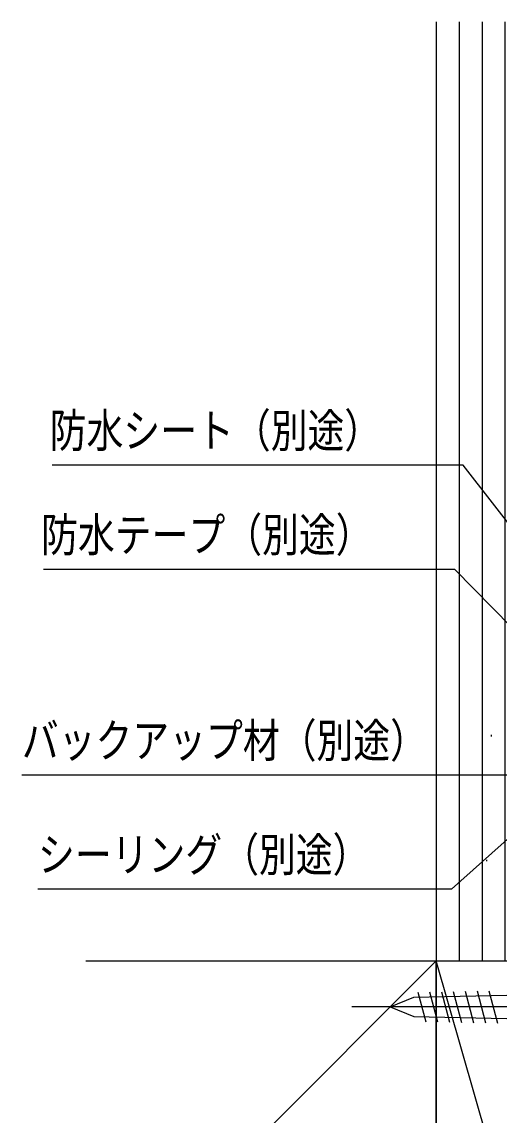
# Model space of a CAD drawing. Units: millimetres, scale not verified. Extents: x -495 to 495, y -800 to 801.
# Drawn here: x -101 to -38.8, y 158 to 300.4 of the extents above; entities that cross this region are included whole.
import ezdxf
from ezdxf.enums import TextEntityAlignment as Align

# ---------------------------------------------------------------- set-up
doc = ezdxf.new("R2010")
doc.units = ezdxf.units.MM
doc.header["$LTSCALE"] = 4
for name, color, linetype in [('0-5_YKK_13', 4, 'Continuous'), ('0-7_YKK_D', 6, 'Continuous'), ('0-9_YSS_K', 3, 'Continuous')]:
    doc.layers.add(name, color=color, linetype=linetype)
doc.styles.add('ＭＳ ゴシック', font='')
doc.styles.get('ＭＳ ゴシック').set_extended_font_data('MS Gothic')

msp = doc.modelspace()

# ---------------------------------------------------------------- linework, layer by layer
at = {"layer": '0-5_YKK_13'}
for p, q in [((-49.41, 174.031), (-48.38, 170.187)), ((-47.866, 174.063), (-46.818, 170.154)), ((-46.321, 174.096), (-45.257, 170.122)), ((-44.777, 174.128), (-43.695, 170.089)), ((-43.233, 174.16), (-42.133, 170.056)), ((-41.689, 174.192), (-40.572, 170.024)), ((-40.144, 174.225), (-39.01, 169.991)), ((2, 172.12), (-58, 172.12))]:
    msp.add_line(p, q, dxfattribs=at)
for points in [[(-53, 172.12), (-49.942, 173.386), (-19.666, 174.02)], [(-53, 172.12), (-49.942, 170.853), (-19.666, 170.22)]]:
    msp.add_lwpolyline(points, dxfattribs=at)
at = {"layer": '0-7_YKK_D'}
for points in [[(-34.5, 231.12), (-35.544, 232.461), (-43.482, 242.653), (-97.062, 242.653)], [(-36, 220.367), (-37.194, 221.577), (-44.599, 229.08), (-98.179, 229.08)], [(-15.009, 221.953), (-16.238, 220.779), (-35.588, 202.29), (-101.008, 202.29)], [(-7.369, 220.989), (-8.638, 219.858), (-45.006, 187.432), (-98.906, 187.432)]]:
    msp.add_lwpolyline(points, dxfattribs=at)
at = {"layer": '0-9_YSS_K'}
for p, q in [((-44, 300.392), (-44, 178.12)), ((-41, 300.392), (-41, 178.12)), ((-39.81, 207.342), (-39.81, 207.542)), ((-40.413, 191.073), (-40.413, 191.273)), ((-47, 178.12), (-92.649, 132.471)), ((-47, 73.12), (-47, 178.12)), ((-17, 73.12), (-47, 178.12))]:
    msp.add_line(p, q, dxfattribs=at)
for points in [[(-47, 300.392), (-47, 178.12), (-38, 178.12), (-38, 300.392)], [(-92.649, 178.12), (-47, 178.12), (-47, 73.12), (-92.649, 73.12)], [(-47, 178.12), (-17, 178.12), (-17, 73.12), (-47, 73.12)]]:
    msp.add_lwpolyline(points, dxfattribs=at)

# ---------------------------------------------------------------- texts
at = {"layer": '0-7_YKK_D', "style": 'ＭＳ ゴシック', "width": 0.8}
for s, p in [('防水シート（別途）', (-97.382, 243.653)), ('防水テープ（別途）', (-98.499, 230.08)), ('バックアップ材（別途）', (-101.008, 203.29)), ('シーリング（別途）', (-98.906, 188.432))]:
    msp.add_text(s, height=4.399, dxfattribs=at).set_placement(p, align=Align.BOTTOM_LEFT)

doc.saveas('drawing.dxf')
